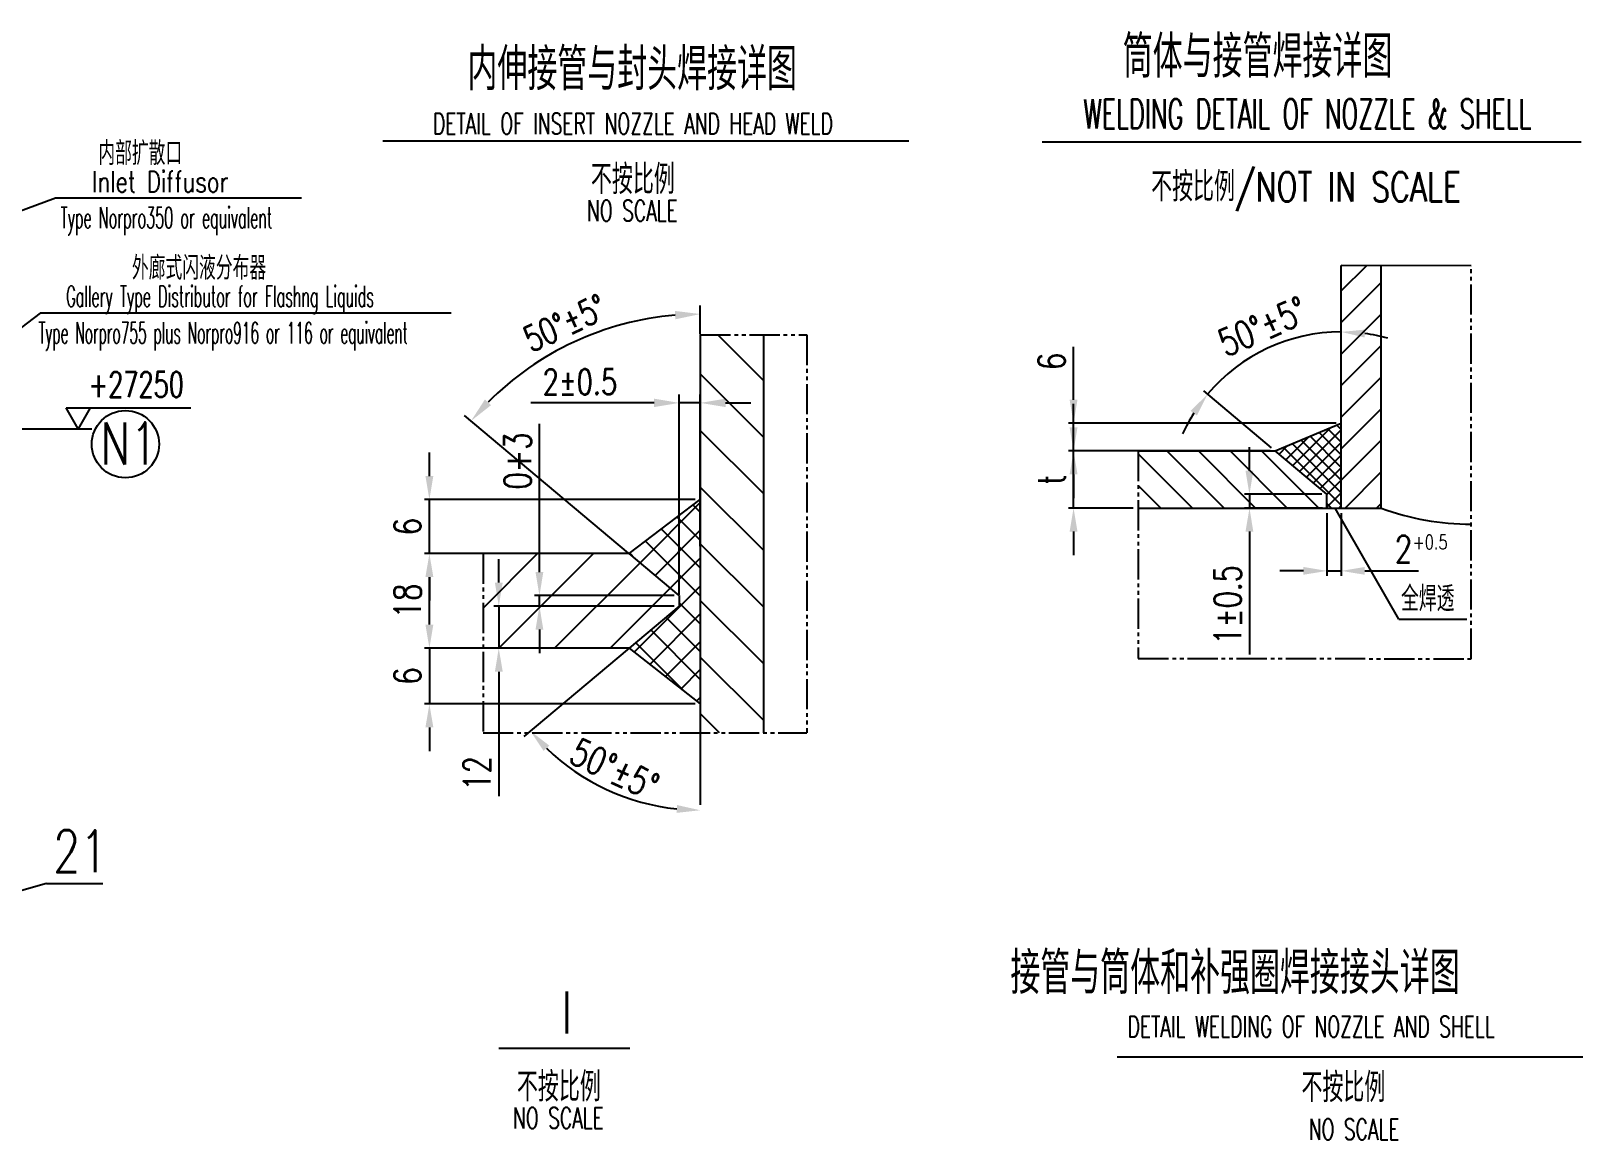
# Model space of a CAD drawing. Extents: x 45567 to 121349, y -17555 to 19241.
# Drawn here: x 45818.5 to 46003.1, y 10785.1 to 10917.1 of the extents above; entities that cross this region are included whole.
import ezdxf
from ezdxf.enums import TextEntityAlignment as Align

# ---------------------------------------------------------------- set-up
doc = ezdxf.new("R2010")
doc.units = 0
doc.header["$LTSCALE"] = 30
doc.header["$MEASUREMENT"] = 0
doc.linetypes.add('LIDIVIDE', pattern=[0.65, 0.4, -0.05, 0.05, -0.05, 0.05, -0.05])
doc.layers.get('DEFPOINTS').update_dxf_attribs({"linetype": 'CONTINUOUS'})
for name, color, linetype in [('1', 2, 'CONTINUOUS'), ('2', 1, 'CONTINUOUS'), ('5', 6, 'LIDIVIDE')]:
    doc.layers.add(name, color=color, linetype=linetype)
doc.styles.add('HZ', font='simplex.shx', dxfattribs={"width": 0.75, "bigfont": 'SBTXT.shx'})
doc.styles.get("Standard").update_dxf_attribs({"font": 'simplex', "width": 0.75, "bigfont": 'SBTXT'})
doc.dimstyles.new('1 30', dxfattribs={"dimscale": 0, "dimtxt": 3, "dimasz": 3, "dimexe": 1, "dimexo": 0.1, "dimgap": 1, "dimtad": 1, "dimdec": 3, "dimlfac": 30, "dimzin": 0, "dimdsep": 46, "dimtxsty": 'HZ', "dimcen": 2.5, "dimadec": 3, "dimazin": 0, "dimtfac": 1, "dimtdec": 3, "dimtmove": 0, "dimatfit": 1, "dimfxl": 0, "dimtolj": 1, "dimtzin": 0, "dimarcsym": 0})
doc.dimstyles.new('STANDARD$0', dxfattribs={"dimtxt": 3.2, "dimasz": 2.8, "dimexe": 0.6, "dimexo": 0.6, "dimgap": 1, "dimtad": 1, "dimdec": 0, "dimzin": 0, "dimdsep": 46, "dimtxsty": 'HZ', "dimcen": 0.09, "dimadec": 0, "dimazin": 0, "dimtfac": 1, "dimtdec": 0, "dimtmove": 0, "dimatfit": 3, "dimfxl": 0, "dimtolj": 1, "dimtzin": 0, "dimarcsym": 0})
doc.dimstyles.new('STANDARD$2', dxfattribs={"dimtxt": 3.2, "dimasz": 2.8, "dimexe": 1, "dimexo": 0, "dimgap": 0.4, "dimtad": 1, "dimtih": 1, "dimtoh": 1, "dimdec": 0, "dimzin": 0, "dimdsep": 46, "dimtxsty": 'HZ', "dimcen": 0.75, "dimclrd": 256, "dimclre": 256, "dimclrt": 256, "dimadec": 0, "dimazin": 0, "dimtfac": 1, "dimtdec": 0, "dimtmove": 0, "dimatfit": 3, "dimfxl": 0, "dimtolj": 1, "dimtzin": 0, "dimlwd": -1, "dimlwe": -1, "dimarcsym": 0})

# ---------------------------------------------------------------- blocks, each defined once
blk = doc.blocks.new('*D2070')
at = {"layer": '1', "color": 0, "lineweight": -2}
for p, q in [((45895.62, 10850.01), (45895.62, 10873.84)), ((45898.12, 10855.79), (45898.12, 10873.84)), ((45892.62, 10872.84), (45877.98, 10872.84)), ((45898.12, 10872.84), (45895.62, 10872.84)), ((45901.12, 10872.84), (45904.12, 10872.84))]:
    blk.add_line(p, q, dxfattribs=at)
at = {"layer": '1', "color": 0}
for points in [[(45892.62, 10873.34), (45892.62, 10872.34), (45895.62, 10872.84)], [(45901.12, 10873.34), (45901.12, 10872.34), (45898.12, 10872.84)]]:
    blk.add_solid(points, dxfattribs=at)
at = {"layer": 'DEFPOINTS', "color": 0}
for p in [(45895.62, 10872.84), (45898.12, 10855.69), (45895.62, 10849.91)]:
    blk.add_point(p, dxfattribs=at)
at = {"layer": '1', "color": 0, "insert": (45883.8, 10875.34), "char_height": 3, "attachment_point": 5, "style": 'HZ'}
blk.add_mtext('\\A1;2%%P0.5', dxfattribs=at)
blk = doc.blocks.new('*D2071')
at = {"layer": '1', "color": 0, "lineweight": -2}
for p, q in [((45878.99, 10852.71), (45878.99, 10870.36)), ((45895.02, 10849.91), (45878.39, 10849.91)), ((45878.99, 10848.66), (45878.99, 10849.91)), ((45893.97, 10848.66), (45878.39, 10848.66)), ((45878.99, 10845.86), (45878.99, 10843.06))]:
    blk.add_line(p, q, dxfattribs=at)
at = {"layer": '1', "color": 0}
for points in [[(45878.52, 10852.71), (45879.45, 10852.71), (45878.99, 10849.91)], [(45878.52, 10845.86), (45879.45, 10845.86), (45878.99, 10848.66)]]:
    blk.add_solid(points, dxfattribs=at)
at = {"layer": 'DEFPOINTS', "color": 0}
for p in [(45878.99, 10849.91), (45895.62, 10849.91), (45894.57, 10848.66)]:
    blk.add_point(p, dxfattribs=at)
at = {"layer": '1', "color": 0, "insert": (45876.39, 10865.93), "char_height": 3.2, "attachment_point": 5, "rotation": 90, "style": 'HZ'}
blk.add_mtext('\\A1;0+3', dxfattribs=at)
blk = doc.blocks.new('*D2072')
at = {"layer": '1'}
blk.add_line((45889.66, 10843.66), (45877.14, 10833.15), dxfattribs=at)
blk.add_arc((45898.12, 10850.76), 26.38, 226.0835, 263.9165, dxfattribs=at)
for points in [[(45879.48, 10831.43), (45880.16, 10832.07), (45877.91, 10833.8)], [(45895.35, 10824.99), (45895.3, 10824.06), (45898.12, 10824.37)]]:
    blk.add_solid(points, dxfattribs=at)
at = {"layer": 'DEFPOINTS', "color": 0}
for p in [(45898.12, 10862.18), (45895.62, 10848.66), (45889.66, 10843.66), (45890.55, 10825.48), (45898.12, 10817.63)]:
    blk.add_point(p, dxfattribs=at)
at = {"layer": '1', "insert": (45887.93, 10829.26), "char_height": 3.2, "attachment_point": 5, "rotation": 334.638, "style": 'HZ'}
blk.add_mtext('\\A1;50%%D%%P5%%D', dxfattribs=at)
blk = doc.blocks.new('*D2073')
at = {"layer": '1', "color": 0, "lineweight": -2}
for p, q in [((45865.9, 10846.46), (45865.9, 10849.26)), ((45885.11, 10843.66), (45865.3, 10843.66)), ((45865.9, 10843.66), (45865.9, 10837.02)), ((45897.52, 10837.02), (45865.3, 10837.02)), ((45865.9, 10834.22), (45865.9, 10831.42))]:
    blk.add_line(p, q, dxfattribs=at)
at = {"layer": '1', "color": 0}
for points in [[(45865.43, 10846.46), (45866.37, 10846.46), (45865.9, 10843.66)], [(45865.43, 10834.22), (45866.37, 10834.22), (45865.9, 10837.02)]]:
    blk.add_solid(points, dxfattribs=at)
at = {"layer": 'DEFPOINTS', "color": 0}
for p in [(45885.71, 10843.66), (45865.9, 10837.02), (45898.12, 10837.02)]:
    blk.add_point(p, dxfattribs=at)
at = {"layer": '1', "color": 0, "insert": (45863.3, 10840.34), "char_height": 3.2, "attachment_point": 5, "rotation": 90, "style": 'HZ'}
blk.add_mtext('\\A1;6', dxfattribs=at)
blk = doc.blocks.new('*D2074')
at = {"layer": '1', "color": 0, "lineweight": -2}
for p, q in [((45865.9, 10864.14), (45865.9, 10866.94)), ((45897.52, 10861.34), (45865.3, 10861.34)), ((45865.9, 10854.91), (45865.9, 10861.34)), ((45867.53, 10854.91), (45865.3, 10854.91)), ((45865.9, 10852.11), (45865.9, 10849.31))]:
    blk.add_line(p, q, dxfattribs=at)
at = {"layer": '1', "color": 0}
for points in [[(45865.43, 10864.14), (45866.37, 10864.14), (45865.9, 10861.34)], [(45865.43, 10852.11), (45866.37, 10852.11), (45865.9, 10854.91)]]:
    blk.add_solid(points, dxfattribs=at)
at = {"layer": 'DEFPOINTS', "color": 0}
for p in [(45865.9, 10861.34), (45898.12, 10861.34), (45868.13, 10854.91)]:
    blk.add_point(p, dxfattribs=at)
at = {"layer": '1', "color": 0, "insert": (45863.3, 10858.12), "char_height": 3.2, "attachment_point": 5, "rotation": 90, "style": 'HZ'}
blk.add_mtext('\\A1;6', dxfattribs=at)
blk = doc.blocks.new('*D2075')
at = {"layer": '1', "color": 0, "lineweight": -2}
for p, q in [((45873.61, 10854.91), (45865.3, 10854.91)), ((45865.9, 10846.46), (45865.9, 10852.11)), ((45873.61, 10843.66), (45865.3, 10843.66))]:
    blk.add_line(p, q, dxfattribs=at)
at = {"layer": '1', "color": 0}
for points in [[(45865.43, 10852.11), (45866.37, 10852.11), (45865.9, 10854.91)], [(45865.43, 10846.46), (45866.37, 10846.46), (45865.9, 10843.66)]]:
    blk.add_solid(points, dxfattribs=at)
at = {"layer": 'DEFPOINTS', "color": 0}
for p in [(45865.9, 10854.91), (45874.21, 10854.91), (45874.21, 10843.66)]:
    blk.add_point(p, dxfattribs=at)
at = {"layer": '1', "color": 0, "insert": (45863.3, 10849.28), "char_height": 3.2, "attachment_point": 5, "rotation": 90, "style": 'HZ'}
blk.add_mtext('\\A1;18', dxfattribs=at)
blk = doc.blocks.new('*D2076')
at = {"layer": '1', "color": 0, "lineweight": -2}
for p, q in [((45874.15, 10851.46), (45874.15, 10854.26)), ((45895.02, 10848.66), (45873.55, 10848.66)), ((45874.15, 10848.66), (45874.15, 10843.66)), ((45885.11, 10843.66), (45873.55, 10843.66)), ((45874.15, 10840.86), (45874.15, 10826.04))]:
    blk.add_line(p, q, dxfattribs=at)
at = {"layer": '1', "color": 0}
for points in [[(45873.69, 10851.46), (45874.62, 10851.46), (45874.15, 10848.66)], [(45873.69, 10840.86), (45874.62, 10840.86), (45874.15, 10843.66)]]:
    blk.add_solid(points, dxfattribs=at)
at = {"layer": 'DEFPOINTS', "color": 0}
for p in [(45895.62, 10848.66), (45874.15, 10843.66), (45885.71, 10843.66)]:
    blk.add_point(p, dxfattribs=at)
at = {"layer": '1', "color": 0, "insert": (45871.55, 10828.76), "char_height": 3.2, "attachment_point": 5, "rotation": 90, "style": 'HZ'}
blk.add_mtext('\\A1;12', dxfattribs=at)
blk = doc.blocks.new('*D2077')
at = {"layer": '1', "color": 0, "lineweight": -2}
for p, q in [((45898.12, 10881.03), (45898.12, 10884.41)), ((45889.58, 10854.97), (45870.08, 10871.34))]:
    blk.add_line(p, q, dxfattribs=at)
blk.add_arc((45898.12, 10847.81), 35.6, 94.8299, 135.1701, dxfattribs=at)
at = {"layer": '1', "color": 0}
for points in [[(45895.1, 10883.78), (45895.14, 10882.78), (45898.12, 10883.41)], [(45873.24, 10872.57), (45872.5, 10873.24), (45870.85, 10870.69)]]:
    blk.add_solid(points, dxfattribs=at)
at = {"layer": 'DEFPOINTS', "color": 0}
for p in [(45887.91, 10881.91), (45898.12, 10880.93), (45889.66, 10854.91), (45895.62, 10849.91), (45898.12, 10836.39)]:
    blk.add_point(p, dxfattribs=at)
at = {"layer": '1', "color": 0, "insert": (45882.02, 10882.34), "char_height": 3, "attachment_point": 5, "rotation": 25, "style": 'HZ'}
blk.add_mtext('\\A1;50%%D%%P5%%D', dxfattribs=at)
blk = doc.blocks.new('*D1605')
at = {"layer": '1', "color": 0, "lineweight": -2}
for p, q in [((45972.65, 10859.72), (45972.65, 10852.25)), ((45974.35, 10859.72), (45974.35, 10852.25)), ((45969.85, 10852.85), (45967.05, 10852.85)), ((45972.65, 10852.85), (45974.35, 10852.85)), ((45977.15, 10852.85), (45983.55, 10852.85))]:
    blk.add_line(p, q, dxfattribs=at)
at = {"layer": '1', "color": 0}
for points in [[(45969.85, 10853.32), (45969.85, 10852.39), (45972.65, 10852.85)], [(45977.15, 10853.32), (45977.15, 10852.39), (45974.35, 10852.85)]]:
    blk.add_solid(points, dxfattribs=at)
at = {"layer": 'DEFPOINTS', "color": 0}
for p in [(45972.65, 10860.32), (45974.35, 10860.32), (45974.35, 10852.85)]:
    blk.add_point(p, dxfattribs=at)
at = {"layer": '1', "color": 0, "insert": (45981.75, 10855.45), "char_height": 3.2, "attachment_point": 5, "style": 'HZ'}
blk.add_mtext('\\A1;2', dxfattribs=at)
blk = doc.blocks.new('*D1606')
at = {"layer": '1', "color": 0, "lineweight": -2}
for p, q in [((45963.43, 10864.76), (45963.43, 10867.56)), ((45972.05, 10861.96), (45962.83, 10861.96)), ((45963.43, 10861.96), (45963.43, 10860.32)), ((45972.13, 10860.32), (45962.83, 10860.32)), ((45963.43, 10857.52), (45963.43, 10842.89))]:
    blk.add_line(p, q, dxfattribs=at)
at = {"layer": '1', "color": 0}
for points in [[(45962.96, 10864.76), (45963.89, 10864.76), (45963.43, 10861.96)], [(45962.96, 10857.52), (45963.89, 10857.52), (45963.43, 10860.32)]]:
    blk.add_solid(points, dxfattribs=at)
at = {"layer": 'DEFPOINTS', "color": 0}
for p in [(45963.43, 10861.96), (45972.65, 10861.96), (45972.73, 10860.32)]:
    blk.add_point(p, dxfattribs=at)
at = {"layer": '1', "color": 0, "insert": (45960.83, 10848.81), "char_height": 3.2, "attachment_point": 5, "rotation": 90, "style": 'HZ'}
blk.add_mtext('\\A1;1%%p0.5', dxfattribs=at)
blk = doc.blocks.new('*D1607')
at = {"layer": '1', "color": 0, "lineweight": -2}
blk.add_line((45966.04, 10867.51), (45957.99, 10874.26), dxfattribs=at)
for start, end in [(90, 140), (74.5228, 82.2614), (147.7386, 155.4772)]:
    blk.add_arc((45974.35, 10860.54), 20.75, start, end, dxfattribs=at)
at = {"layer": '1', "color": 0}
for points in [[(45977.11, 10880.63), (45977.17, 10881.56), (45974.35, 10881.28)], [(45956.43, 10871.89), (45957.18, 10871.34), (45958.45, 10873.87)]]:
    blk.add_solid(points, dxfattribs=at)
at = {"layer": 'DEFPOINTS', "color": 0}
for p in [(45974.35, 10883.27), (45962.95, 10877.87), (45966.5, 10867.12), (45972.66, 10861.96), (45974.35, 10860.32)]:
    blk.add_point(p, dxfattribs=at)
at = {"layer": '1', "color": 0, "insert": (45964.99, 10881.93), "char_height": 3.2, "attachment_point": 5, "rotation": 23.6365, "style": 'HZ'}
blk.add_mtext('\\A1;50%%d%%p5%%d', dxfattribs=at)
blk = doc.blocks.new('*D1608')
at = {"layer": '1', "color": 0, "lineweight": -2}
for p, q in [((45942.51, 10869.92), (45942.51, 10872.72)), ((45949.61, 10867.12), (45941.91, 10867.12)), ((45942.51, 10860.32), (45942.51, 10867.12)), ((45949.61, 10860.32), (45941.91, 10860.32)), ((45942.51, 10857.52), (45942.51, 10854.72))]:
    blk.add_line(p, q, dxfattribs=at)
at = {"layer": '1', "color": 0}
for points in [[(45942.04, 10869.92), (45942.98, 10869.92), (45942.51, 10867.12)], [(45942.04, 10857.52), (45942.98, 10857.52), (45942.51, 10860.32)]]:
    blk.add_solid(points, dxfattribs=at)
at = {"layer": 'DEFPOINTS', "color": 0}
for p in [(45942.51, 10867.12), (45950.21, 10867.12), (45950.21, 10860.32)]:
    blk.add_point(p, dxfattribs=at)
at = {"layer": '1', "color": 0, "insert": (45939.91, 10863.72), "char_height": 3.2, "attachment_point": 5, "rotation": 90, "style": 'HZ'}
blk.add_mtext('\\A1;t', dxfattribs=at)
blk = doc.blocks.new('*D1609')
at = {"layer": '1', "color": 0, "lineweight": -2}
for p, q in [((45942.51, 10873.22), (45942.51, 10879.51)), ((45973.75, 10870.42), (45941.91, 10870.42)), ((45942.51, 10867.12), (45942.51, 10870.42)), ((45965.9, 10867.12), (45941.91, 10867.12)), ((45942.51, 10864.32), (45942.51, 10861.52))]:
    blk.add_line(p, q, dxfattribs=at)
at = {"layer": '1', "color": 0}
for points in [[(45942.04, 10873.22), (45942.98, 10873.22), (45942.51, 10870.42)], [(45942.04, 10864.32), (45942.98, 10864.32), (45942.51, 10867.12)]]:
    blk.add_solid(points, dxfattribs=at)
at = {"layer": 'DEFPOINTS', "color": 0}
for p in [(45974.35, 10870.42), (45942.51, 10867.12), (45966.5, 10867.12)]:
    blk.add_point(p, dxfattribs=at)
at = {"layer": '1', "color": 0, "insert": (45939.91, 10877.77), "char_height": 3.2, "attachment_point": 5, "rotation": 90, "style": 'HZ'}
blk.add_mtext('\\A1;6', dxfattribs=at)

msp = doc.modelspace()

# ---------------------------------------------------------------- hatches: boundary and pattern name
at = {"layer": '1'}
h = msp.add_hatch(dxfattribs=at)
h.set_pattern_fill('ANSI31', color=256, scale=21.25, style=0)
h.set_pattern_definition([(45, (44581.4486, 11258.827), (-1.8782524, 1.8782524), [])])
h.paths.add_polyline_path([(45979.104775, 10860.319695), (45979.104775, 10889.199962), (45974.347507, 10889.199962), (45974.347507, 10860.459218), (45974.48703, 10860.319695)])
h = msp.add_hatch(dxfattribs=at)
h.set_pattern_fill('ANSI31', color=256, scale=1.5, angle=90, style=0)
h.set_pattern_definition([(135, (39114.9064, 27492.867), (-3.367596, -3.367596), [])])
h.paths.add_polyline_path([(45905.618455, 10880.931897), (45898.118455, 10880.931897), (45898.118455, 10833.569446), (45905.618455, 10833.569446)])
h = msp.add_hatch(dxfattribs=at)
h.set_pattern_fill('ANSI37', color=256, scale=8.5, style=0)
h.set_pattern_definition([(45, (44581.4486, 11258.8269), (-0.75130096, 0.75130096), []), (135, (44581.4486, 11258.8269), (-0.75130096, -0.75130096), [])])
h.paths.add_polyline_path([(45974.347507, 10870.422726), (45966.504047, 10867.119695), (45972.647507, 10861.964721), (45972.647507, 10860.319695), (45974.347507, 10860.319695)])
h = msp.add_hatch(dxfattribs=at)
h.set_pattern_fill('ANSI31', color=256, scale=21.25, angle=90, style=0)
h.set_pattern_definition([(135, (44581.4486, 11258.827), (-1.8782524, -1.8782524), [])])
h.paths.add_polyline_path([(45972.647507, 10860.319695), (45972.647507, 10861.964721), (45966.504047, 10867.119695), (45950.207316, 10867.119695), (45950.207316, 10860.319695)])
h = msp.add_hatch(dxfattribs=at)
h.set_pattern_fill('ANSI37', color=256, scale=18.75, style=0)
h.set_pattern_definition([(45, (45325.77, 10845.4933), (-1.6572815, 1.6572815), []), (135, (45325.77, 10845.4933), (-1.6572815, -1.6572815), [])])
h.paths.add_polyline_path([(45898.118455, 10861.340682), (45889.659687, 10854.908353), (45895.618455, 10849.908353), (45895.618455, 10848.658353), (45889.659687, 10843.658353), (45898.118455, 10837.017302)])
h = msp.add_hatch(dxfattribs=at)
h.set_pattern_fill('ANSI31', color=256, scale=37.5, style=0)
h.set_pattern_definition([(45, (45325.77, 10845.4933), (-3.314563, 3.314563), [])])
h.paths.add_polyline_path([(45889.659687, 10843.658353), (45895.618455, 10848.658353), (45895.618455, 10849.908353), (45889.659687, 10854.908353), (45872.276638, 10854.908353), (45872.276638, 10843.658353)])

# ---------------------------------------------------------------- linework, layer by layer
for p, q in [((45821.447177, 10897.212469), (45768.143226, 10877.458798)), ((45819.601734, 10883.503656), (45767.454908, 10844.221832)), ((45822.694919, 10872.239337), (45837.527158, 10872.239337)), ((45824.122617, 10869.76649), (45822.694919, 10872.239337)), ((45825.550316, 10872.239337), (45824.122617, 10869.76649)), ((45797.123245, 10869.76649), (45825.749436, 10869.76649)), ((45981.212397, 10847.107314), (45973.623169, 10860.319695)), ((45981.212397, 10847.107314), (45989.268598, 10847.107314)), ((45898.118455, 10836.389403), (45898.118455, 10825.033158)), ((45820.366564, 10815.673469), (45773.901719, 10802.458875))]:
    msp.add_line(p, q, dxfattribs=at)
at = {"layer": '1', "ltscale": 3}
for p, q in [((45850.706327, 10897.212469), (45821.447177, 10897.212469)), ((45868.508262, 10883.503656), (45819.601734, 10883.503656))]:
    msp.add_line(p, q, dxfattribs=at)
at = {"layer": '1'}
msp.add_circle((45829.749436, 10867.931854), 4, dxfattribs=at)
at = {"layer": '2'}
for p, q in [((45860.359091, 10904.037008), (45922.937223, 10904.037008)), ((45938.782098, 10903.919157), (46002.889167, 10903.919157)), ((45974.347507, 10860.319695), (45974.347507, 10889.199962)), ((45979.104775, 10860.319695), (45979.104775, 10889.199962)), ((45898.118455, 10880.931897), (45898.118455, 10833.569446)), ((45905.618455, 10880.931897), (45905.618455, 10833.569446)), ((45966.504047, 10867.119695), (45974.347507, 10870.422726)), ((45950.207316, 10867.119695), (45966.504047, 10867.119695)), ((45972.647507, 10861.964721), (45966.504047, 10867.119695)), ((45972.647507, 10860.319695), (45972.647507, 10861.964721)), ((45889.659687, 10854.908353), (45898.118455, 10861.340682)), ((45950.207316, 10860.319695), (45979.104775, 10860.319695)), ((45889.659687, 10854.908353), (45872.276638, 10854.908353)), ((45895.618455, 10849.908353), (45889.659687, 10854.908353)), ((45895.618455, 10849.908353), (45895.618455, 10848.658353)), ((45895.618455, 10848.658353), (45889.659687, 10843.658353)), ((45889.659687, 10843.658353), (45872.276638, 10843.658353)), ((45889.659687, 10843.658353), (45898.118455, 10837.017302)), ((45820.366564, 10815.673469), (45827.051298, 10815.673469)), ((45874.140318, 10796.072571), (45889.739447, 10796.072571)), ((45947.687088, 10795.050427), (46003.091961, 10795.050427))]:
    msp.add_line(p, q, dxfattribs=at)
msp.add_arc((45989.729964, 10888.876361), 30.469293, 249.59108248, 270.13717248, dxfattribs=at)
at = {"layer": '5', "ltscale": 70}
msp.add_line((45989.80291, 10889.15412), (45974.347507, 10889.199962), dxfattribs=at)
at = {"layer": '5', "ltscale": 0.3}
for p, q in [((45989.80291, 10842.392601), (45989.80291, 10889.15412)), ((45898.118455, 10880.931897), (45910.807219, 10880.931897)), ((45910.807219, 10880.931897), (45910.807219, 10833.569446)), ((45950.207316, 10867.119695), (45950.207316, 10842.438443)), ((45872.276638, 10854.908353), (45872.276638, 10833.569446)), ((45950.207316, 10842.438443), (45989.80291, 10842.392601)), ((45872.276638, 10833.569446), (45910.807219, 10833.569446))]:
    msp.add_line(p, q, dxfattribs=at)

# ---------------------------------------------------------------- texts
at = {"layer": '1', "ltscale": 5, "style": 'HZ', "width": 0.75}
for s, height, p in [('内伸接管与封头焊接详图', 5, (45890.016414, 10910.042715)), ('不按比例', 3.5, (45890.101138, 10897.681691)), ('I', 5, (45882.241643, 10797.795914)), ('不按比例', 3.5, (45881.297852, 10789.717254))]:
    msp.add_text(s, height=height, dxfattribs=at).set_placement(p, align=Align.CENTER)
at = {"layer": '1', "style": 'HZ'}
for s, height, width, p in [('筒体与接管焊接详图', 5, 0.75, (45948.359554, 10911.534032)), ('内部扩散口', 2.8, 0.75, (45826.529992, 10901.145367)), ('Inlet Diffusor', 2.5, 0.75, (45825.763673, 10897.898212)), ('Type Norpro350 or equivalent', 2.5, 0.5, (45822.035852, 10893.634065)), ('外廊式闪液分布器', 2.8, 0.75, (45830.523645, 10887.489092)), ('Gallery Type Distributor for Flashng Liquids', 2.5, 0.5, (45822.716103, 10884.262838)), ('Type Norpro755 plus Norpro916 or 116 or equivalent', 2.5, 0.48, (45819.419818, 10879.925253)), ('+27250', 2.9999999, 0.7, (45825.363847, 10873.535575)), ('N1', 5, 0.75, (45826.794019, 10865.509987)), ('+0.5', 1.7, 0.75, (45982.845128, 10855.421218)), ('21', 5, 0.75, (45821.15192, 10816.985519)), ('DETAIL WELDING OF NOZZLE AND SHELL ', 2.5, 0.65, (45948.93382, 10797.36942)), ('NO SCALE', 2.5, 0.65, (45970.473603, 10785.140948))]:
    msp.add_text(s, height=height, dxfattribs=dict(at, width=width)).set_placement(p)
for s, height, width, p in [('WELDING DETAIL OF NOZZLE & SHELL ', 3.5, 0.6, (45971.049613, 10905.481127)), ('DETAIL OF INSERT NOZZLE AND HEAD WELD', 2.5, 0.65, (45890.101138, 10904.822639))]:
    msp.add_text(s, height=height, dxfattribs=dict(at, width=width)).set_placement(p, align=Align.CENTER)
at = {"layer": '1', "ltscale": 3, "style": 'HZ', "width": 0.75}
msp.add_text('不按比例/NOT IN SCALE', height=3.5, dxfattribs=at).set_placement((45970.167408, 10896.81033), align=Align.CENTER)
at = {"layer": '1', "style": 'HZ', "width": 0.65}
for p in [(45890.038121, 10893.703576), (45881.234836, 10785.739139)]:
    msp.add_text('NO SCALE', height=2.5, dxfattribs=at).set_placement(p, align=Align.BOTTOM_CENTER)
at = {"layer": '1', "width": 0.75}
msp.add_text('全焊透', height=2.975, dxfattribs=at).set_placement((45981.447358, 10848.048814))
at = {"layer": '1', "ltscale": 5, "style": 'HZ', "width": 0.75}
for s, height, p in [('接管与筒体和补强圈焊接接头详图', 5, (45934.991612, 10802.51462)), ('不按比例', 3.5, (45969.61267, 10789.63732))]:
    msp.add_text(s, height=height, dxfattribs=at).set_placement(p)

# ---------------------------------------------------------------- dimensions: what is measured, and where the dimension line sits
at = {"layer": '1'}
dim = msp.add_angular_dim_2l(base=(45887.908711, 10881.913525), line1=((45898.118455, 10880.931897), (45898.118455, 10836.389403)), line2=((45895.618455, 10849.908353), (45889.659687, 10854.908353)), text='50%%D%%P5%%D', dimstyle='1 30', override={"dimscale": 1}, dxfattribs=at)
dim.commit()
dim.dimension.update_dxf_attribs({"geometry": '*D2077', "text_midpoint": (45882.017364, 10882.339507)})
for base, line1, line2, text, override, picture, middle in [((45962.946999, 10877.871882), ((45974.347507, 10860.319695), (45974.347507, 10883.266726)), ((45972.658681, 10861.955345), (45966.504047, 10867.119695)), '50%%d%%p5%%d', {"dimexe": 0.6, "dimexo": 0.6, "dimgap": 1, "dimtih": 0, "dimtoh": 0, "dimlfac": 26, "dimcen": 0.09, "dimclrd": 0, "dimclre": 0, "dimclrt": 0, "dimlwd": 65534, "dimlwe": 65534}, '*D1607', (45966.029453, 10879.544469)), ((45890.551584, 10825.480991), ((45898.118455, 10817.634809), (45898.118455, 10862.177304)), ((45895.618455, 10848.658353), (45889.659687, 10843.658353)), '50%%D%%P5%%D', {"dimscale": 1, "dimgap": 1, "dimtad": 1, "dimtih": 0, "dimtoh": 0, "dimdec": 0, "dimlfac": 30, "dimadec": 0, "dimtdec": 0, "dimatfit": 3}, '*D2072', (45886.817444, 10826.915466))]:
    dim = msp.add_angular_dim_2l(base=base, line1=line1, line2=line2, text=text, dimstyle='STANDARD$2', override=override, dxfattribs=at)
    dim.commit()
    dim.dimension.update_dxf_attribs({"geometry": picture, "text_midpoint": middle, "dimtype": 162})
for base, p1, p2, text, override, picture, middle in [((45942.509657, 10867.119695), (45974.347507, 10870.422726), (45966.504047, 10867.119695), '6', {"dimlfac": 26}, '*D1609', (45942.509657, 10877.765583)), ((45942.509657, 10867.119695), (45950.207316, 10860.319695), (45950.207316, 10867.119695), 't', {"dimlfac": 26}, '*D1608', (45942.509657, 10863.719695)), ((45878.98541, 10849.908353), (45894.567736, 10848.658353), (45895.618455, 10849.908353), '0+3', {"dimlfac": 30}, '*D2071', (45878.98541, 10865.929102)), ((45963.428244, 10861.964721), (45972.7264, 10860.319695), (45972.647507, 10861.964721), '1%%p0.5', {"dimlfac": 26}, '*D1606', (45963.428244, 10848.80541)), ((45865.899735, 10854.908353), (45874.208002, 10843.658353), (45874.208002, 10854.908353), '18', {"dimlfac": 30}, '*D2075', (45865.899735, 10849.283353)), ((45874.152626, 10843.658353), (45895.618455, 10848.658353), (45885.714776, 10843.658353), '12', {"dimlfac": 30}, '*D2076', (45874.152626, 10828.759042))]:
    dim = msp.add_linear_dim(base=base, p1=p1, p2=p2, angle=90, text=text, dimstyle='STANDARD$0', override=override, dxfattribs=at)
    dim.commit()
    dim.dimension.update_dxf_attribs({"geometry": picture, "text_midpoint": middle, "dimtype": 160})
dim = msp.add_linear_dim(base=(45895.618455, 10872.842411), p1=(45898.118455, 10855.688182), p2=(45895.618455, 10849.908353), text='2%%P0.5', dimstyle='1 30', override={"dimscale": 1}, dxfattribs=at)
dim.commit()
dim.dimension.update_dxf_attribs({"geometry": '*D2070', "text_midpoint": (45883.797027, 10875.342411)})
for base, p1, p2, picture, middle in [((45865.899735, 10861.340682), (45868.131937, 10854.908353), (45898.118455, 10861.340682), '*D2074', (45863.299735, 10858.124518)), ((45865.899735, 10837.017302), (45885.714776, 10843.658353), (45898.118455, 10837.017302), '*D2073', (45863.299735, 10840.337828))]:
    dim = msp.add_linear_dim(base=base, p1=p1, p2=p2, angle=90, text='6', dimstyle='STANDARD$0', override={"dimlfac": 30}, dxfattribs=at)
    dim.commit()
    dim.dimension.update_dxf_attribs({"geometry": picture, "text_midpoint": middle})
dim = msp.add_linear_dim(base=(45974.347507, 10852.852076), p1=(45972.647507, 10860.319695), p2=(45974.347507, 10860.319695), text='2', dimstyle='STANDARD$0', override={"dimlfac": 26}, dxfattribs=at)
dim.commit()
dim.dimension.update_dxf_attribs({"geometry": '*D1605', "text_midpoint": (45981.747507, 10852.852076), "dimtype": 160})

doc.saveas('drawing.dxf')
